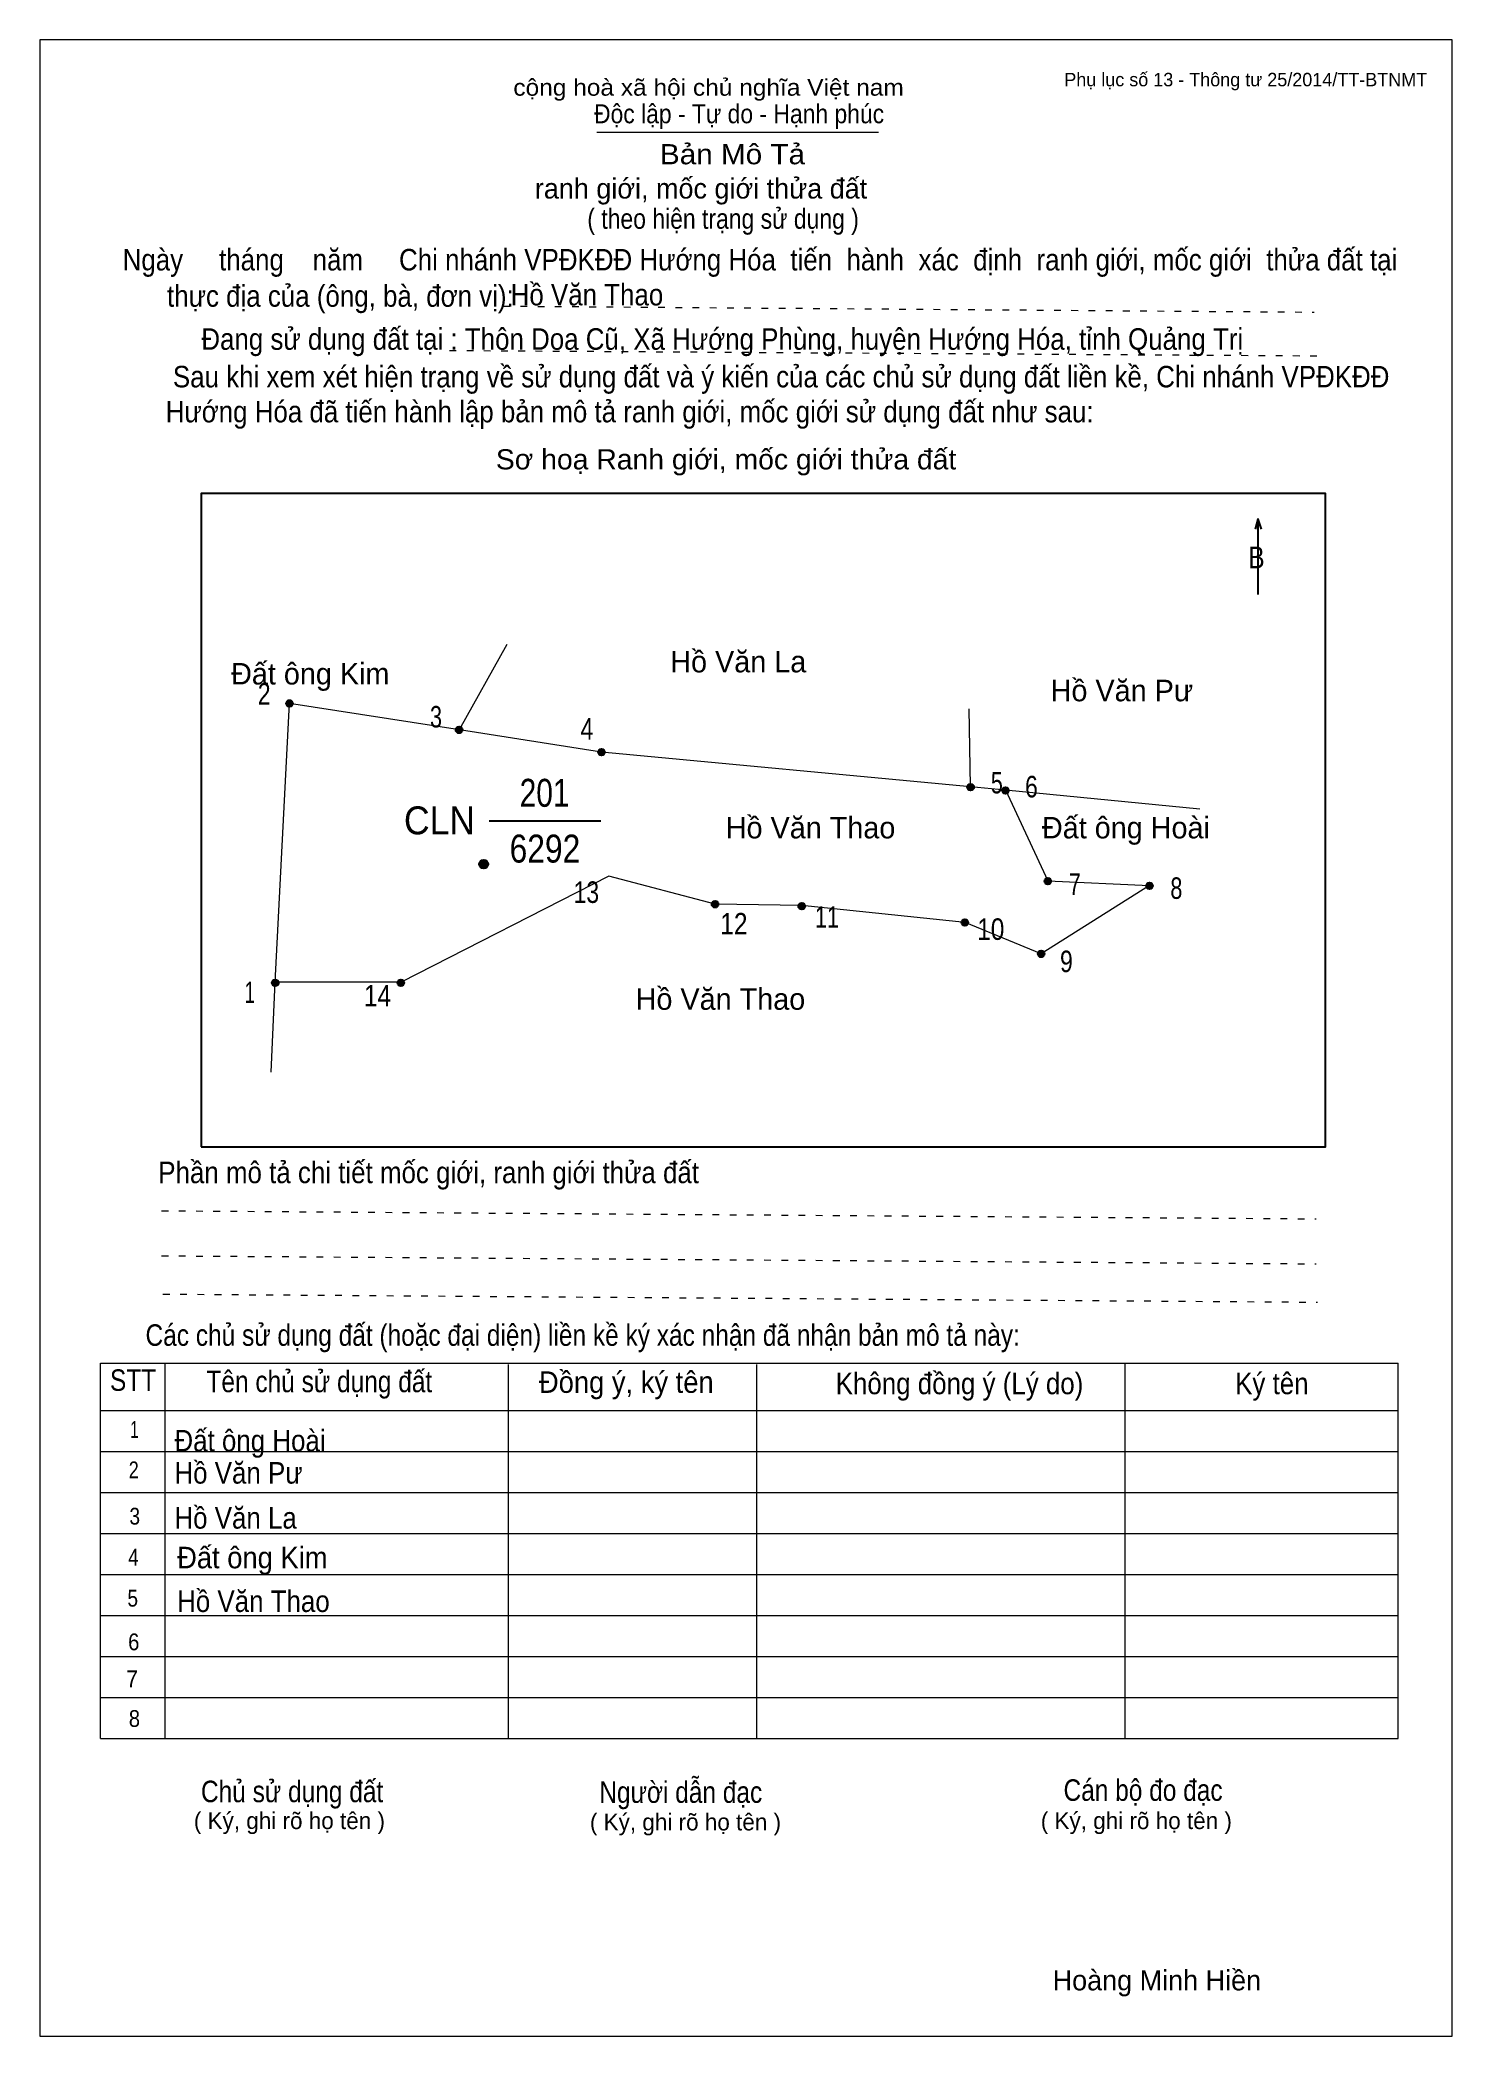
# Model space of a CAD drawing. Header units: centimetres. Extents: x 0 to 21, y 0 to 29.7.
import ezdxf
from ezdxf.enums import TextEntityAlignment as Align

# ---------------------------------------------------------------- set-up
doc = ezdxf.new("R2010")
doc.units = ezdxf.units.CM
doc.header["$LTSCALE"] = 0.13
doc.linetypes.add('DOTTED', pattern=[1.5, 0.3, -1.2])
for name, color, linetype, lineweight in [('1', 7, 'Continuous', 13), ('32', 7, 'Continuous', 25), ('33', 7, 'Continuous', 25), ('6', 7, 'Continuous', 13), ('62', 7, 'Continuous', 13)]:
    doc.layers.add(name, color=color, linetype=linetype, lineweight=lineweight)
doc.layers.add('34', color=7, linetype='Continuous')
doc.layers.add('63', color=7, linetype='Continuous')

msp = doc.modelspace()

# ---------------------------------------------------------------- hatches: boundary and pattern name
at = {"layer": '32'}
for points in [[(3.7603, 19.8282, 1), (3.6603, 19.8282, 1)], [(6.2832, 19.4338, 1), (6.1832, 19.4338, 1)], [(8.4006, 19.1032, 1), (8.3006, 19.1032, 1)], [(13.8897, 18.5816, 1), (13.7897, 18.5816, 1)], [(14.4085, 18.5321, 1), (14.3085, 18.5321, 1)], [(6.6639, 17.4362, 1), (6.5339, 17.4362, 1)], [(15.0381, 17.1837, 1), (14.9381, 17.1837, 1)], [(16.55, 17.115, 1), (16.45, 17.115, 1)], [(10.0899, 16.8401, 1), (9.9899, 16.8401, 1)], [(11.3791, 16.8112, 1), (11.2791, 16.8112, 1)], [(13.8051, 16.5693, 1), (13.7051, 16.5693, 1)], [(14.9405, 16.1006, 1), (14.8405, 16.1006, 1)], [(3.55, 15.6718, 1), (3.45, 15.6718, 1)], [(5.4166, 15.6718, 1), (5.3166, 15.6718, 1)]]:
    msp.add_hatch(color=256, dxfattribs=at).paths.add_polyline_path(points)

# ---------------------------------------------------------------- linework, layer by layer
at = {"layer": '1'}
msp.add_lwpolyline([(21, 0), (21, 29.7), (0, 29.7), (0, 0)], close=True, dxfattribs=at)
at = {"layer": '32'}
for centre, radius in [((3.7103, 19.8282), 0.05), ((6.2332, 19.4338), 0.05), ((8.3506, 19.1032), 0.05), ((13.8397, 18.5816), 0.05), ((14.3585, 18.5321), 0.05), ((6.5989, 17.4362), 0.065), ((14.9881, 17.1837), 0.05), ((16.5, 17.115), 0.05), ((10.0399, 16.8401), 0.05), ((11.3291, 16.8112), 0.05), ((13.7551, 16.5693), 0.05), ((14.8905, 16.1006), 0.05), ((3.5, 15.6718), 0.05), ((5.3666, 15.6718), 0.05)]:
    msp.add_circle(centre, radius, dxfattribs=at)
at = {"layer": '33'}
msp.add_line((6.68, 18.08), (8.34, 18.08), dxfattribs=at)
at = {"layer": '6'}
for p, q in [((6.24, 19.44), (6.95, 20.71)), ((13.84, 18.59), (13.82, 19.75))]:
    msp.add_line(p, q, dxfattribs=at)
for points in [[(3.44, 14.34), (3.5, 15.68), (3.71, 19.83), (6.24, 19.44)], [(6.24, 19.44), (8.35, 19.11), (13.84, 18.59)], [(13.84, 18.59), (14.36, 18.54), (17.25, 18.26)], [(14.36, 18.54), (14.99, 17.19), (16.5, 17.12)], [(16.5, 17.12), (14.89, 16.1), (13.76, 16.57), (11.33, 16.82), (10.04, 16.84), (8.46, 17.26), (5.37, 15.68), (3.5, 15.68)]]:
    msp.add_lwpolyline(points, dxfattribs=at)
at = {"layer": '62'}
for p, q in [((8.28, 28.33), (12.47, 28.33)), ((0.9, 10.01), (20.2, 10.01)), ((0.9, 4.43), (0.9, 10.01)), ((1.86, 4.43), (1.86, 10.01)), ((6.97, 4.43), (6.97, 9.99)), ((10.66, 4.43), (10.66, 9.99)), ((16.14, 4.43), (16.14, 10.01)), ((20.2, 4.43), (20.2, 10.01)), ((0.9, 9.31), (20.2, 9.31)), ((0.9, 8.7), (20.2, 8.7)), ((0.9, 8.09), (20.2, 8.09)), ((0.9, 7.48), (20.2, 7.48)), ((0.9, 6.87), (20.2, 6.87)), ((0.9, 6.26), (20.2, 6.26)), ((0.9, 5.65), (20.2, 5.65)), ((0.9, 5.04), (20.2, 5.04)), ((0.9, 4.43), (20.2, 4.43))]:
    msp.add_line(p, q, dxfattribs=at)
at = {"layer": '62', "linetype": 'DOTTED'}
for p, q in [((6.89, 25.74), (18.95, 25.65)), ((6.09, 25.08), (19.04, 25)), ((1.81, 12.28), (18.98, 12.16)), ((1.81, 11.61), (18.98, 11.49)), ((1.83, 11.04), (19, 10.92))]:
    msp.add_line(p, q, dxfattribs=at)
at = {"layer": '62', "lineweight": 25}
for p, q in [((18.11, 22.58), (18.11, 21.45)), ((18.11, 22.57), (18.07, 22.42)), ((18.11, 22.57), (18.16, 22.42))]:
    msp.add_line(p, q, dxfattribs=at)
msp.add_lwpolyline([(2.4, 13.23), (19.12, 13.23), (19.12, 22.95), (2.4, 22.95)], close=True, dxfattribs=at)

# ---------------------------------------------------------------- texts
at = {"layer": '32'}
for s, width, p in [('2', 0.8, (3.335, 19.81)), ('3', 0.75, (5.89, 19.47)), ('4', 0.8, (8.135, 19.29)), ('5', 0.75, (14.23, 18.49)), ('6', 0.8, (14.745, 18.43)), ('7', 0.75, (15.39, 16.98)), ('8', 0.75, (16.9, 16.92)), ('13', 0.8, (8.125, 16.86)), ('12', 0.85, (10.32, 16.39)), ('11', 0.75, (11.705, 16.49)), ('10', 0.85, (14.14, 16.31)), ('9', 0.8, (15.265, 15.83)), ('1', 0.65, (3.12, 15.37)), ('14', 0.85, (5.02, 15.32))]:
    msp.add_text(s, height=0.32, dxfattribs=dict(at, width=width)).set_placement(p, align=Align.CENTER)
at = {"layer": '33'}
for s, p in [('Hồ Văn La', (10.385, 20.29)), ('Đất ông Kim', (4.02, 20.11)), ('Hồ Văn Pư', (16.09, 19.86)), ('Hồ Văn Thao', (11.46, 17.82)), ('Đất ông Hoài', (16.15, 17.82)), ('Hồ Văn Thao', (10.12, 15.27))]:
    msp.add_text(s, height=0.32, dxfattribs=at).set_placement(p, align=Align.CENTER)
for s, width, p in [('201', 0.8, (7.505, 18.29)), ('6292', 0.85, (7.51, 17.46))]:
    msp.add_text(s, height=0.4159, dxfattribs=dict(at, width=width)).set_placement(p, align=Align.CENTER)
at = {"layer": '33', "width": 0.95}
msp.add_text('CLN', height=0.4159, dxfattribs=at).set_placement((6.47, 17.88), align=Align.RIGHT)
at = {"layer": '34'}
for s, width, p in [('Hồ Văn Thao', 0.9, (7, 25.75)), ('Đất ông Hoài', 0.9, (2, 8.7)), ('Hồ Văn Pư', 0.9, (2, 8.22)), ('Hồ Văn La', 0.9, (2, 7.55)), ('Đất ông Kim', 0.95, (2.04, 6.96)), ('Hồ Văn Thao', 0.9, (2.04, 6.31))]:
    msp.add_text(s, height=0.32, dxfattribs=dict(at, width=width)).set_placement(p)
at = {"layer": '62'}
for s, height, width, p in [('cộng hoà xã hội chủ nghĩa Việt nam', 0.2474, 1.1, (7.04, 28.87)), ('Độc lập - Tự do - Hạnh phúc', 0.2828, 0.9, (8.24, 28.46)), ('Bản Mô Tả', 0.3, 1.1, (9.22, 27.85)), ('( theo hiện trạng sử dụng )', 0.3, 0.85, (8.14, 26.89)), ('Ngày     tháng    năm     Chi nhánh VPĐKĐĐ Hướng Hóa  tiến  hành  xác  định  ranh giới, mốc giới  thửa đất tại ', 0.32, 0.9, (1.23, 26.27)), ('thực địa của (ông, bà, đơn vị): ', 0.32, 0.9, (1.89, 25.73)), ('Đang sử dụng đất tại : Thôn Doa Cũ, Xã Hướng Phùng, huyện Hướng Hóa, tỉnh Quảng Trị', 0.32, 0.9, (2.4, 25.09)), (' Sau khi xem xét hiện trạng về sử dụng đất và ý kiến của các chủ sử dụng đất liền kề, Chi nhánh VPĐKĐĐ ', 0.32, 0.9, (1.87, 24.53)), ('Hướng Hóa đã tiến hành lập bản mô tả ranh giới, mốc giới sử dụng đất như sau:', 0.32, 0.9, (1.87, 24.01)), ('Sơ hoạ Ranh giới, mốc giới thửa đất', 0.3, 1.05, (6.78, 23.31)), ('B', 0.32, 0.85, (17.97, 21.84)), ('Phần mô tả chi tiết mốc giới, ranh giới thửa đất ', 0.32, 0.9, (1.76, 12.69)), ('Các chủ sử dụng đất (hoặc đại diện) liền kề ký xác nhận đã nhận bản mô tả này:', 0.32, 0.85, (1.57, 10.27))]:
    msp.add_text(s, height=height, dxfattribs=dict(at, width=width)).set_placement(p)
msp.add_text('ranh giới, mốc giới thửa đất', height=0.3, dxfattribs=at).set_placement((7.36, 27.34))
for s, height, width, p in [('STT', 0.32, 0.85, (1.385, 9.6)), ('Tên chủ sử dụng đất', 0.32, 0.85, (4.155, 9.58)), ('Đồng ý, ký tên', 0.32, 0.95, (8.72, 9.57)), ('Không đồng ý (Lý do)', 0.32, 0.9, (13.675, 9.55)), ('Ký tên', 0.32, 0.9, (18.32, 9.55)), ('1', 0.25, 0.7, (1.405, 8.9)), ('2', 0.25, 0.8, (1.395, 8.3)), ('3', 0.25, 0.85, (1.41, 7.61)), ('4', 0.25, 0.85, (1.39, 7)), ('5', 0.25, 0.85, (1.38, 6.39)), ('6', 0.25, 0.9, (1.395, 5.74)), ('7', 0.25, 0.95, (1.37, 5.19)), ('8', 0.25, 0.9, (1.405, 4.6)), ('Người dẫn đạc', 0.32, 0.85, (9.53, 3.47)), ('Chủ sử dụng đất', 0.32, 0.85, (3.75, 3.48)), ('Cán bộ đo đạc', 0.32, 0.85, (16.405, 3.5))]:
    msp.add_text(s, height=height, dxfattribs=dict(at, width=width)).set_placement(p, align=Align.CENTER)
for p in [(3.71, 3.08), (9.6, 3.06), (16.305, 3.08)]:
    msp.add_text('( Ký, ghi rõ họ tên )', height=0.25, dxfattribs=at).set_placement(p, align=Align.CENTER)
at = {"layer": '63'}
msp.add_text('Phụ lục số 13 - Thông tư 25/2014/TT-BTNMT', height=0.2, dxfattribs=at).set_placement((20.63, 29.01), align=Align.RIGHT)
msp.add_text('Hoàng Minh Hiền', height=0.3, dxfattribs=at).set_placement((16.61, 0.68), align=Align.CENTER)

doc.saveas('drawing.dxf')
